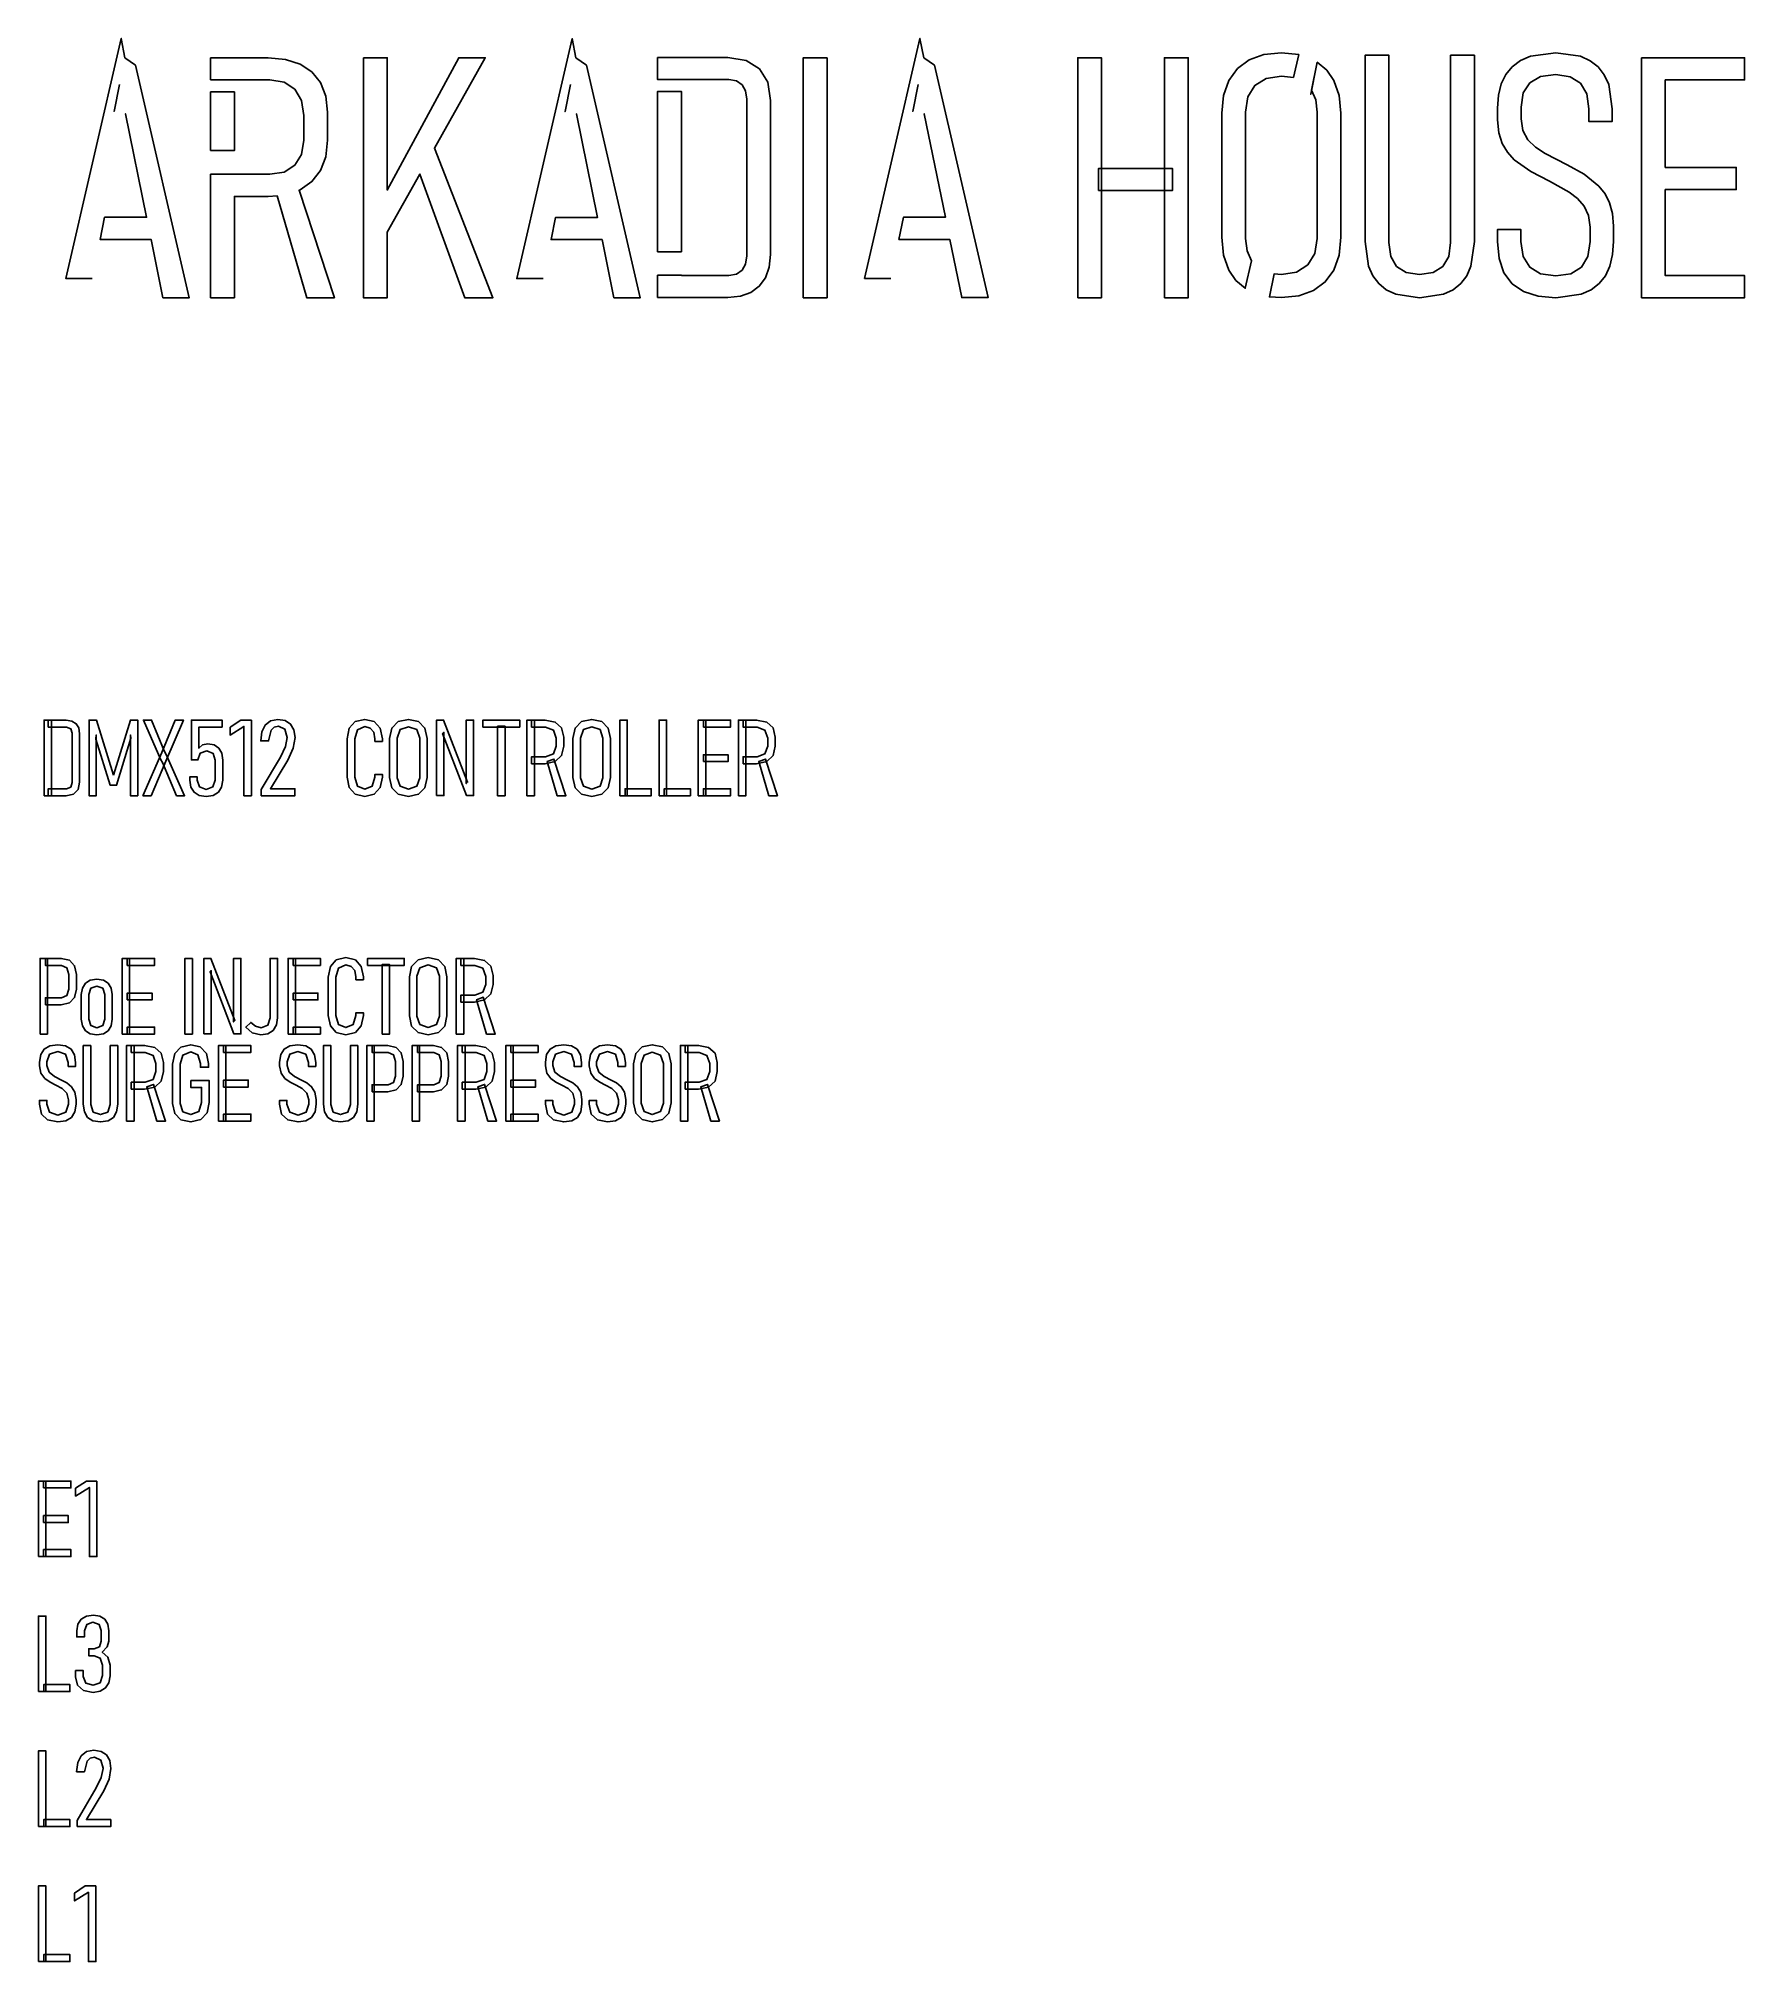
# Model space of a CAD drawing. Extents: x 6 to 134, y 117 to 262.
import ezdxf

# ---------------------------------------------------------------- set-up
doc = ezdxf.new("R2010")
doc.units = 0

msp = doc.modelspace()

# ---------------------------------------------------------------- linework, layer by layer
at = {"layer": 'Layer 1', "color": 7}
for points in [[(12.41455, 260.2013), (12.13343, 261.65134), (7.96624, 243.61834), (9.95062, 243.61834)], [(46.310333, 260.19138), (46.029213, 261.64142), (41.862023, 243.60842), (43.846403, 243.60842)], [(72.44677, 260.20239), (72.16565, 261.65243), (67.99846, 243.61943), (69.98284, 243.61943)], [(13.21347, 259.64888), (12.41455, 260.2013)], [(18.85414, 260.202835), (18.85414, 258.543505), (21.48602, 258.543505), (21.48602, 258.540905), (23.294179, 258.540905), (24.373182, 258.364172), (25.179335, 257.833972), (25.690932, 256.993713), (25.861464, 255.861999), (25.861464, 254.001648), (25.690932, 252.922643), (25.179335, 252.116491), (24.373182, 251.614196), (23.294179, 251.446765), (20.640077, 251.446765), (20.640077, 251.448865), (18.85414, 251.448865), (18.85414, 242.157442), (20.640077, 242.157442), (20.640077, 249.784884), (23.170155, 249.784884), (23.845566, 249.815374), (26.084706, 242.157443), (28.155897, 242.157443), (25.499729, 250.240671), (25.588609, 250.280981), (26.472276, 250.888696), (27.114098, 251.719653), (27.514073, 252.76145), (27.647398, 254.001685), (27.647398, 256.110083), (27.514073, 257.316211), (27.114098, 258.330103), (26.472276, 259.136255), (25.588609, 259.719165), (24.487901, 260.081933), (23.170152, 260.202856), (20.640074, 260.202856), (19.957945, 260.202856), (18.85414, 260.202835)], [(30.34257, 260.20133), (30.34257, 242.16832), (32.1285, 242.16832), (32.1285, 247.09102), (34.5821, 251.45716), (37.95761, 242.16832), (40.066, 242.16832), (35.67919, 253.4095), (39.49549, 260.20133), (37.49872, 260.20133), (32.1285, 250.25982), (32.1285, 260.20133), (30.34257, 260.20133)], [(47.109253, 259.63896), (46.310333, 260.19138)], [(52.4496, 260.21912), (52.4496, 258.55824), (55.63183, 258.55824), (55.63183, 258.55724), (57.80741, 258.55724), (58.377913, 258.461122), (58.7996, 258.172767), (59.060042, 257.707679), (59.14686, 257.081361), (59.14686, 245.323939), (59.060042, 244.697621), (58.7996, 244.232533), (58.377912, 243.944178), (57.80741, 243.84806), (54.23553, 243.84806), (54.23553, 243.85016), (52.4496, 243.85016), (52.4496, 242.186179), (53.41698, 242.186179), (54.23553, 242.186179), (57.72059, 242.186179), (58.669373, 242.279197), (59.45692, 242.55825), (60.089441, 243.026438), (60.54833, 243.662058), (60.836681, 244.468211), (60.9328, 245.423191), (60.9328, 256.982175), (60.725059, 258.355735), (60.10184, 259.375828), (59.094152, 260.008347), (57.73299, 260.219187), (54.23553, 260.219187), (53.41698, 260.219187), (52.4496, 260.21912)], [(65.180628, 260.20133), (65.180628, 242.16832), (63.394688, 242.16832), (63.394688, 260.20133), (65.180628, 260.20133)], [(73.24569, 259.64997), (72.44677, 260.20239)], [(84.01984, 242.16812), (84.01984, 260.201131), (85.80577, 260.201131), (85.80577, 242.16812), (84.01984, 242.16812)], [(90.54347, 242.16812), (90.54347, 260.201131), (92.32941, 260.201131), (92.32941, 242.16812), (90.54347, 242.16812)], [(99.32629, 260.57492), (98.014745, 260.441594), (96.90783, 260.04162), (96.021064, 259.387392), (95.36994, 258.49132), (94.979267, 257.375113), (94.84904, 256.03566), (94.84904, 247.6186), (94.84904, 246.7091), (94.979267, 245.36654), (95.36994, 244.24103), (95.909134, 243.471515), (96.61896, 242.87264), (97.08921, 244.93349), (96.748515, 245.688475), (96.63498, 246.6228), (96.63498, 247.62377), (96.63498, 256.12299), (96.811711, 257.267105), (97.34191, 258.11977), (98.191472, 258.649969), (99.32629, 258.8267), (100.23683, 258.72025), (100.6306, 260.44469), (99.32629, 260.57492), (99.32629, 260.57492)], [(109.71745, 242.16832), (107.919107, 242.43187), (107.215276, 242.761307), (106.64167, 243.22252), (106.196738, 243.816282), (105.878929, 244.543369), (105.62468, 246.39752), (105.62468, 260.38736), (107.41061, 260.38736), (107.41061, 246.3107), (107.553237, 245.259599), (107.98112, 244.51236), (108.706657, 244.065879), (109.71745, 243.91705), (110.743742, 244.065879), (111.46618, 244.51236), (111.903364, 245.259599), (112.04909, 246.3107), (112.04909, 260.38736), (113.83503, 260.38736), (113.83503, 246.39752), (113.577681, 244.543369), (113.255994, 243.816282), (112.80563, 243.22252), (112.231248, 242.761307), (111.52509, 242.43187), (109.71745, 242.16832), (109.71745, 242.16832)], [(119.96178, 242.16832), (118.619227, 242.283041), (117.51852, 242.62721), (116.662761, 243.216315), (116.05505, 244.04107), (115.692274, 245.101474), (115.57135, 246.39752), (115.57135, 247.29049), (117.33249, 247.29049), (117.33249, 246.39752), (117.496821, 245.259602), (117.98981, 244.45035), (118.811466, 243.966659), (119.96178, 243.80543), (121.087297, 243.966659), (121.88415, 244.45035), (122.367841, 245.259602), (122.52907, 246.39752), (122.52907, 247.46412), (122.420551, 248.335385), (122.09499, 249.03922), (121.595791, 249.612827), (120.96637, 250.09342), (119.49049, 250.92437), (118.08903, 251.64371), (116.83639, 252.53668), (116.321697, 253.097885), (115.91862, 253.76451), (115.667475, 254.570664), (115.58376, 255.52564), (115.58376, 256.40621), (115.651972, 257.387545), (115.85661, 258.235556), (116.197672, 258.950241), (116.67516, 259.5316), (117.289078, 259.987386), (118.03942, 260.312949), (119.94938, 260.5734), (121.812829, 260.30985), (122.542242, 259.980412), (123.13678, 259.5192), (123.597992, 258.926212), (123.92743, 258.20145), (124.19098, 256.3566), (124.19098, 255.41402), (122.42985, 255.41402), (122.42985, 256.3566), (122.274819, 257.485216), (121.80973, 258.29137), (121.040786, 258.775058), (119.94938, 258.93629), (118.808367, 258.781259), (117.98981, 258.31617), (117.506119, 257.553427), (117.34489, 256.48062), (117.34489, 255.60006), (117.472015, 254.731894), (117.85339, 254.03736), (118.433192, 253.473055), (119.15563, 252.99557), (120.80514, 252.15221), (122.08258, 251.44527), (123.1988, 250.5399), (123.651482, 249.96629), (123.99255, 249.28726), (124.215786, 248.484212), (124.2902, 247.53853), (124.2902, 246.39752), (124.222762, 245.403781), (124.020449, 244.543369), (123.683261, 243.816282), (123.2112, 243.22252), (122.603482, 242.761307), (121.85934, 242.43187), (119.96178, 242.16832), (119.96178, 242.16832)], [(126.39872, 260.20133), (126.39872, 242.16832), (127.62655, 242.16832), (128.18466, 242.16832), (134.13778, 242.16832), (134.13778, 243.83024), (128.18466, 243.83024), (128.18466, 250.29186), (133.51766, 250.29186), (133.51766, 251.95377), (128.18466, 251.95377), (128.18466, 258.53941), (134.13778, 258.53941), (134.13778, 260.20133), (128.18466, 260.20133), (127.62655, 260.20133), (126.39872, 260.20133)], [(12.46985, 255.98554), (12.45795, 255.98854), (14.04028, 248.20865), (10.88905, 248.21265), (10.55161, 246.55074), (14.37825, 246.54674), (15.26863, 242.16872), (17.25301, 242.16872), (13.21347, 259.64888)], [(46.365633, 255.97562), (46.353733, 255.97862), (47.936063, 248.19873), (44.784833, 248.20273), (44.447393, 246.54082), (48.274033, 246.53682), (49.164413, 242.1588), (51.148793, 242.1588), (47.109253, 259.63896)], [(72.50207, 255.98663), (72.49017, 255.98963), (74.0725, 248.20974), (70.92127, 248.21374), (70.58383, 246.55183), (74.41047, 246.54783), (75.30085, 242.16981), (77.28523, 242.16981), (73.24569, 259.64997)], [(102.0269, 259.87625), (101.59643, 257.76682), (101.59943, 257.76282), (101.91333, 257.029224), (102.01801, 256.12312), (102.01801, 255.86836), (102.01801, 255.11802), (102.01801, 246.62293), (101.841279, 245.485014), (101.31108, 244.62615), (100.46772, 244.095951), (99.3267, 243.91922), (98.77945, 243.95542), (98.42753, 242.22943), (99.3267, 242.17003), (100.644451, 242.303356), (101.74516, 242.70333), (102.628827, 243.35445), (103.27065, 244.24122), (103.67062, 245.36673), (103.80395, 246.70929), (103.80395, 255.11808), (103.80395, 255.86842), (103.80395, 256.03585), (103.67062, 257.375302), (103.27065, 258.49151), (102.73727, 259.272272), (102.02731, 259.87644), (102.0269, 259.87625)], [(101.95041, 259.49281), (101.537, 257.45676), (101.95041, 259.49281)], [(12.00786, 258.19884), (11.59445, 256.16279), (12.00786, 258.19884)], [(18.857063, 253.224764), (20.643, 253.224764), (20.6415, 257.633402), (18.85554, 257.633402), (18.857063, 253.224764)], [(45.903643, 258.18892), (45.490233, 256.15287), (45.903643, 258.18892)], [(52.4496, 245.619092), (54.23553, 245.619092), (54.23353, 257.669343), (52.4476, 257.669343), (52.4496, 245.619092)], [(72.04008, 258.19993), (71.62667, 256.16388), (72.04008, 258.19993)], [(85.59493, 250.217244), (85.59493, 251.879158), (91.13878, 251.879158), (91.13878, 250.217244), (85.59493, 250.217244)], [(6.339735, 204.735779), (6.339735, 210.415459), (6.902234, 210.415459), (6.902234, 204.735779), (6.339735, 204.735779)], [(6.644422, 204.735779), (6.644422, 205.259216), (8.027233, 205.259216), (8.339733, 205.380309), (8.449107, 205.724059), (8.449107, 209.427179), (8.339733, 209.770929), (8.027233, 209.892022), (6.644422, 209.892022), (6.644422, 210.415459), (8.003795, 210.415459), (8.432506, 210.349053), (8.749888, 210.149835), (8.946177, 209.828546), (9.011607, 209.395929), (9.011607, 205.755309), (8.890513, 205.200622), (8.546763, 204.852966), (7.999889, 204.735779), (6.644422, 204.735779)], [(11.542853, 206.274839), (12.820196, 210.415459), (13.370976, 210.415459), (13.370976, 204.735779), (12.828008, 204.735779), (12.828008, 209.302179), (12.867068, 209.05218), (11.781131, 205.52484), (11.304569, 205.52484), (10.218633, 208.974055), (10.257693, 209.302179), (10.257693, 204.735779), (9.714731, 204.735779), (9.714731, 210.415459), (10.265511, 210.415459), (11.542853, 206.274839)], [(13.7616, 204.735779), (15.191286, 207.981868), (16.195191, 210.415459), (16.808472, 210.415459), (15.476442, 207.341244), (14.374881, 204.735779), (13.7616, 204.735779)], [(16.281129, 204.735779), (15.226442, 207.231869), (15.105349, 207.427182), (13.808475, 210.415459), (14.421756, 210.415459), (15.370973, 208.102962), (15.49988, 207.892025), (16.894409, 204.735779), (16.281129, 204.735779)], [(18.519408, 204.677189), (17.995971, 204.757267), (17.605346, 204.997501), (17.365112, 205.387149), (17.285034, 205.907656), (17.285034, 206.145937), (17.847533, 206.145937), (17.847533, 205.907656), (18.023314, 205.392032), (18.519408, 205.208438), (19.023313, 205.392032), (19.203001, 205.911563), (19.203001, 207.403748), (19.035032, 207.919373), (18.55847, 208.102966), (18.074096, 207.923279), (17.902221, 207.423279), (17.410034, 207.423279), (17.410034, 210.415463), (19.718625, 210.415463), (19.718625, 209.892026), (17.972533, 209.892026), (17.972533, 208.302185), (18.253783, 208.548278), (18.640501, 208.634218), (19.11511, 208.553163), (19.468625, 208.31), (19.691281, 207.923282), (19.7655, 207.403751), (19.7655, 205.911566), (19.683469, 205.388129), (19.437375, 204.997504), (19.045774, 204.75727), (18.519408, 204.677192), (18.519408, 204.677189)], [(21.91784, 210.415463), (21.91784, 204.735783), (21.355341, 204.735783), (21.355341, 209.938901), (20.312373, 209.286558), (20.312373, 209.876401), (21.120966, 210.415463), (21.91784, 210.415463)], [(22.652214, 204.735783), (22.652214, 205.192813), (24.097525, 207.634217), (24.472524, 208.431091), (24.605337, 209.110777), (24.605337, 209.118577), (24.437368, 209.731857), (23.9569, 209.950607), (23.641471, 209.878341), (23.406119, 209.661545), (23.210807, 208.852952), (23.210807, 208.849052), (22.620964, 208.849052), (22.620964, 208.852952), (22.704948, 209.538498), (22.956901, 210.048263), (23.365104, 210.367599), (23.910025, 210.474044), (24.456899, 210.385177), (24.863149, 210.118576), (25.115102, 209.688888), (25.199086, 209.110764), (25.199086, 209.106864), (25.062367, 208.302178), (24.660024, 207.411554), (23.351432, 205.259213), (25.191273, 205.259213), (25.191273, 204.735776), (22.652214, 204.735783)], [(30.441267, 204.677193), (29.726424, 204.849068), (29.277206, 205.345161), (29.120956, 206.130316), (29.120956, 209.017031), (29.277206, 209.806093), (29.726424, 210.302186), (30.441267, 210.474061), (31.15611, 210.302186), (31.605328, 209.806093), (31.761578, 209.020938), (31.761578, 208.813907), (31.199079, 208.813907), (31.199079, 209.02093), (31.109239, 209.513117), (30.851427, 209.82171), (30.441271, 209.931085), (29.882678, 209.692804), (29.68346, 209.017023), (29.68346, 206.130308), (29.882678, 205.458434), (30.441271, 205.220153), (30.999864, 205.458434), (31.199083, 206.130308), (31.199083, 206.337339), (31.761582, 206.337339), (31.761582, 206.130308), (31.605332, 205.345153), (31.156114, 204.84906), (30.441271, 204.677185), (30.441267, 204.677193)], [(33.718607, 204.677193), (32.956889, 204.845162), (32.472515, 205.329536), (32.308453, 206.106879), (32.308453, 209.044375), (32.472515, 209.817812), (32.956889, 210.306092), (33.718607, 210.474061), (34.480325, 210.306092), (34.960793, 209.817812), (35.128762, 209.044375), (35.128762, 206.106879), (34.960793, 205.329536), (34.480325, 204.845162), (33.718607, 204.677193), (33.718607, 204.677193)], [(33.718607, 205.227974), (34.343606, 205.45063), (34.566262, 206.079535), (34.566262, 209.071719), (34.343606, 209.700624), (33.718607, 209.92328), (33.093608, 209.700624), (32.870952, 209.071719), (32.870952, 206.079535), (33.093608, 205.45063), (33.718607, 205.227974), (33.718607, 205.227974)], [(35.831886, 204.739693), (35.831886, 210.415467), (36.359229, 210.415467), (38.160008, 205.751411), (38.066258, 205.649848), (38.066258, 210.415467), (38.620945, 210.415467), (38.620945, 204.739693), (38.08579, 204.739693), (36.292823, 209.40375), (36.386573, 209.505312), (36.386573, 204.739693), (35.831886, 204.739693)], [(39.324069, 209.892036), (39.324069, 210.415473), (42.081878, 210.415473), (42.081878, 209.892036), (39.324069, 209.892036)], [(40.421723, 204.735793), (40.421723, 209.95063), (40.984223, 209.95063), (40.984223, 204.735793), (40.421723, 204.735793)], [(42.628752, 204.735793), (42.628752, 210.419379), (43.191251, 210.419379), (43.191251, 204.735793), (42.628752, 204.735793)], [(42.976408, 207.138134), (42.976408, 207.66157), (44.027187, 207.66157), (44.620937, 207.872508), (44.83578, 208.466257), (44.83578, 209.05218), (44.620937, 209.673273), (44.027187, 209.895929), (42.976408, 209.895929), (42.976408, 210.419365), (43.988125, 210.419365), (44.749843, 210.267022), (45.230311, 209.829522), (45.39828, 209.130305), (45.39828, 208.466243), (45.230311, 207.747494), (44.749843, 207.294369), (43.988125, 207.13812), (42.976408, 207.138134)], [(47.495934, 204.677203), (46.734216, 204.845172), (46.249841, 205.329546), (46.085779, 206.106889), (46.085779, 209.044385), (46.249841, 209.817822), (46.734216, 210.306102), (47.495934, 210.474071), (48.257651, 210.306102), (48.73812, 209.817822), (48.906088, 209.044385), (48.906088, 206.106889), (48.73812, 205.329546), (48.257651, 204.845172), (47.495934, 204.677203), (47.495934, 204.677203)], [(47.495934, 205.227984), (48.120933, 205.45064), (48.343589, 206.079545), (48.343589, 209.071729), (48.120933, 209.700634), (47.495934, 209.92329), (46.870934, 209.700634), (46.648278, 209.071729), (46.648278, 206.079545), (46.870934, 205.45064), (47.495934, 205.227984), (47.495934, 205.227984)], [(49.609213, 204.735797), (49.609213, 210.415477), (50.171712, 210.415477), (50.171712, 204.735797), (49.609213, 204.735797)], [(52.554522, 204.735797), (52.554522, 210.415477), (53.117021, 210.415477), (53.117021, 204.735797), (52.554522, 204.735797)], [(55.49983, 204.735797), (55.49983, 210.415477), (56.06233, 210.415477), (56.06233, 204.735797), (55.49983, 204.735797)], [(55.886548, 209.89204), (55.886548, 210.415477), (57.937327, 210.415477), (57.937327, 209.89204), (55.886548, 209.89204)], [(58.523264, 204.735797), (58.523264, 210.419383), (59.085763, 210.419383), (59.085763, 204.735797), (58.523264, 204.735797)], [(58.87092, 207.138138), (58.87092, 207.661574), (59.9217, 207.661574), (60.515449, 207.872512), (60.730292, 208.466261), (60.730292, 209.05218), (60.515449, 209.673273), (59.9217, 209.895929), (58.87092, 209.895929), (58.87092, 210.419365), (59.882637, 210.419365), (60.644355, 210.267022), (61.124823, 209.829522), (61.292792, 209.130305), (61.292792, 208.466243), (61.124823, 207.747494), (60.644355, 207.294369), (59.882637, 207.13812), (58.87092, 207.138138)], [(44.906093, 204.735793), (44.152187, 207.313915), (44.652187, 207.493602), (45.558436, 204.735793), (44.906093, 204.735793)], [(55.886548, 207.294387), (55.886548, 207.817824), (57.742015, 207.817824), (57.742015, 207.294387), (55.886548, 207.294387)], [(60.800605, 204.735797), (60.0467, 207.313919), (60.546699, 207.493606), (61.452948, 204.735797), (60.800605, 204.735797)], [(50.00765, 204.735797), (50.00765, 205.259234), (51.968585, 205.259234), (51.968585, 204.735797), (50.00765, 204.735797)], [(52.952959, 204.735797), (52.952959, 205.259234), (54.913894, 205.259234), (54.913894, 204.735797), (52.952959, 204.735797)], [(55.886548, 204.735797), (55.886548, 205.259234), (57.937327, 205.259234), (57.937327, 204.735797), (55.886548, 204.735797)], [(6.030894, 186.82401), (6.030894, 192.50369), (6.593394, 192.50369), (6.593394, 186.82401), (6.030894, 186.82401)], [(6.44105, 189.02713), (6.44105, 189.55057), (7.651986, 189.55057), (8.058236, 189.72245), (8.202767, 190.20291), (8.202767, 191.30838), (8.058236, 191.80448), (7.651986, 191.98026), (6.44105, 191.98026), (6.44105, 192.50369), (7.624642, 192.50369), (8.241829, 192.36307), (8.628547, 191.95682), (8.765266, 191.30838), (8.765266, 190.1951), (8.628547, 189.56229), (8.237923, 189.16385), (7.624642, 189.02713), (6.44105, 189.02713)], [(12.206674, 186.824), (12.206674, 192.50368), (12.769173, 192.50368), (12.769173, 186.824), (12.206674, 186.824)], [(12.593392, 191.98025), (12.593392, 192.50368), (14.644171, 192.50368), (14.644171, 191.98025), (12.593392, 191.98025)], [(17.484011, 192.50368), (17.484011, 186.824), (16.921512, 186.824), (16.921512, 192.50368), (17.484011, 192.50368)], [(18.347291, 186.82791), (18.347291, 192.50368), (18.874634, 192.50368), (20.675413, 187.83963), (20.581663, 187.73806), (20.581663, 192.50368), (21.13635, 192.50368), (21.13635, 186.82791), (20.601195, 186.82791), (18.808228, 191.49197), (18.901978, 191.59353), (18.901978, 186.82791), (18.347291, 186.82791)], [(22.624629, 186.76541), (21.972286, 186.91775), (21.487912, 187.34744), (21.866818, 187.699), (22.226192, 187.40213), (22.663692, 187.29666), (23.155879, 187.49197), (23.327753, 188.04666), (23.327753, 192.50368), (23.890253, 192.50368), (23.890253, 188.04275), (23.807245, 187.501737), (23.558222, 187.09744), (23.160761, 186.848417), (22.624629, 186.76541), (22.624629, 186.76541)], [(24.671502, 186.82401), (24.671502, 192.50369), (25.234002, 192.50369), (25.234002, 186.82401), (24.671502, 186.82401)], [(25.058221, 191.98026), (25.058221, 192.50369), (27.108999, 192.50369), (27.108999, 191.98026), (25.058221, 191.98026)], [(29.015247, 186.76542), (28.300404, 186.93729), (27.851186, 187.43339), (27.694936, 188.21854), (27.694936, 191.10526), (27.851186, 191.89432), (28.300404, 192.39041), (29.015247, 192.56229), (29.73009, 192.39041), (30.179308, 191.89432), (30.335558, 191.10916), (30.335558, 190.90213), (29.773058, 190.90213), (29.773058, 191.10916), (29.683218, 191.60135), (29.425406, 191.90994), (29.01525, 192.01932), (28.456657, 191.78104), (28.257438, 191.10526), (28.257438, 188.21854), (28.456657, 187.54667), (29.01525, 187.30839), (29.573843, 187.54667), (29.773061, 188.21854), (29.773061, 188.42557), (30.335561, 188.42557), (30.335561, 188.21854), (30.179311, 187.43339), (29.730093, 186.93729), (29.01525, 186.76542), (29.015247, 186.76542)], [(30.648056, 191.98027), (30.648056, 192.5037), (33.405865, 192.5037), (33.405865, 191.98027), (30.648056, 191.98027)], [(35.206645, 186.76543), (34.444928, 186.9334), (33.960553, 187.41777), (33.796491, 188.19511), (33.796491, 191.13261), (33.960553, 191.90605), (34.444928, 192.39433), (35.206645, 192.5623), (35.968363, 192.39433), (36.448831, 191.90605), (36.6168, 191.13261), (36.6168, 188.19511), (36.448831, 187.41777), (35.968363, 186.9334), (35.206645, 186.76543), (35.206645, 186.76543)], [(37.319923, 186.82402), (37.319923, 192.50761), (37.882422, 192.50761), (37.882422, 186.82402), (37.319923, 186.82402)], [(37.667579, 189.22636), (37.667579, 189.7498), (38.718358, 189.7498), (39.312108, 189.96074), (39.526951, 190.55449), (39.526951, 191.14042), (39.312108, 191.76152), (38.718358, 191.98417), (37.667579, 191.98417), (37.667579, 192.50761), (38.679296, 192.50761), (39.441014, 192.35527), (39.921482, 191.91777), (40.08945, 191.21855), (40.08945, 190.55449), (39.921482, 189.83574), (39.441014, 189.38261), (38.679296, 189.22636), (37.667579, 189.22636)], [(10.30042, 186.76541), (9.808233, 186.842557), (9.441046, 187.074), (9.212531, 187.446075), (9.136359, 187.9451), (9.136359, 189.78884), (9.212531, 190.280052), (9.441046, 190.64431), (9.808233, 190.872827), (10.30042, 190.949), (10.792607, 190.872827), (11.159794, 190.64431), (11.388309, 190.280052), (11.464481, 189.78884), (11.464481, 187.93338), (11.388309, 187.440215), (11.159794, 187.0701), (10.792607, 186.841582), (10.30042, 186.76541), (10.30042, 186.76541)], [(31.745711, 186.82402), (31.745711, 192.03886), (32.30821, 192.03886), (32.30821, 186.82402), (31.745711, 186.82402)], [(35.206645, 187.31621), (35.831645, 187.53887), (36.054301, 188.16777), (36.054301, 191.15995), (35.831645, 191.78886), (35.206645, 192.01152), (34.581646, 191.78886), (34.35899, 191.15995), (34.35899, 188.16777), (34.581646, 187.53887), (35.206645, 187.31621), (35.206645, 187.31621)], [(10.29652, 187.28885), (10.741832, 187.45681), (10.901988, 187.93338), (10.901988, 189.78884), (10.741832, 190.25759), (10.29652, 190.42556), (9.855114, 190.25759), (9.698864, 189.78884), (9.698864, 187.93338), (9.855114, 187.45681), (10.29652, 187.28885), (10.29652, 187.28885)], [(12.593392, 189.38259), (12.593392, 189.90603), (14.448859, 189.90603), (14.448859, 189.38259), (12.593392, 189.38259)], [(25.058221, 189.3826), (25.058221, 189.90604), (26.913687, 189.90604), (26.913687, 189.3826), (25.058221, 189.3826)], [(39.597264, 186.82402), (38.843358, 189.40214), (39.343358, 189.58183), (40.249607, 186.82402), (39.597264, 186.82402)], [(12.593392, 186.824), (12.593392, 187.34744), (14.644171, 187.34744), (14.644171, 186.824), (12.593392, 186.824)], [(25.058221, 186.82401), (25.058221, 187.34745), (27.108999, 187.34745), (27.108999, 186.82401), (25.058221, 186.82401)], [(7.374643, 180.2199), (6.605112, 180.36443), (6.144175, 180.80974), (5.991832, 181.55193), (5.991832, 181.83318), (6.546519, 181.83318), (6.546519, 181.55193), (6.75355, 180.93865), (7.374643, 180.73552), (7.980111, 180.93865), (8.183235, 181.55193), (8.183235, 181.88787), (8.046517, 182.38396), (7.691048, 182.71599), (7.226205, 182.97771), (6.7848, 183.20427), (6.390269, 183.48552), (6.101207, 183.87224), (5.995738, 184.42693), (5.995738, 184.70427), (6.081675, 185.280437), (6.339488, 185.68864), (6.769175, 185.934737), (7.370736, 186.01677), (7.95765, 185.933763), (8.374641, 185.68474), (8.623664, 185.2697), (8.706672, 184.68864), (8.706672, 184.39177), (8.151985, 184.39177), (8.151985, 184.68864), (7.956673, 185.29802), (7.370736, 185.50114), (6.75355, 185.30583), (6.550425, 184.72771), (6.550425, 184.45036), (6.710581, 183.95818), (7.120737, 183.63005), (7.640267, 183.36443), (8.042611, 183.14177), (8.394173, 182.85662), (8.644172, 182.46208), (8.737922, 181.9113), (8.737922, 181.55193), (8.652961, 180.967945), (8.398079, 180.55193), (7.972298, 180.302907), (7.374643, 180.2199), (7.374643, 180.2199)], [(10.573857, 180.2199), (10.007452, 180.302908), (9.605109, 180.55193), (9.364875, 180.967945), (9.284797, 181.55193), (9.284797, 185.95817), (9.847296, 185.95817), (9.847296, 181.52459), (10.026983, 180.95818), (10.573857, 180.77068), (11.124638, 180.95818), (11.308231, 181.52459), (11.308231, 185.95817), (11.870731, 185.95817), (11.870731, 181.55193), (11.789676, 180.967945), (11.546512, 180.55193), (11.143192, 180.302908), (10.573857, 180.2199), (10.573857, 180.2199)], [(12.534792, 180.27849), (12.534792, 185.96208), (13.097292, 185.96208), (13.097292, 180.27849), (12.534792, 180.27849)], [(12.882448, 182.68083), (12.882448, 183.20427), (13.933228, 183.20427), (14.526977, 183.41521), (14.741821, 184.00896), (14.741821, 184.59489), (14.526977, 185.21599), (13.933228, 185.43864), (12.882448, 185.43864), (12.882448, 185.96208), (13.894166, 185.96208), (14.655884, 185.80974), (15.136352, 185.37224), (15.30432, 184.67302), (15.30432, 184.00896), (15.136352, 183.29021), (14.655884, 182.83708), (13.894166, 182.68083), (12.882448, 182.68083)], [(17.359005, 183.33708), (18.741816, 183.33708), (18.741816, 181.68084), (18.58166, 180.88787), (18.116817, 180.39177), (17.378536, 180.2199), (16.624631, 180.38006), (16.151975, 180.84881), (15.991819, 181.5949), (15.991819, 184.55974), (16.151975, 185.3488), (16.616819, 185.84489), (17.355099, 186.01677), (18.077754, 185.8488), (18.534785, 185.36833), (18.694941, 184.60271), (18.694941, 184.32927), (18.085567, 184.32927), (18.085567, 184.60271), (17.894161, 185.24724), (17.355099, 185.4738), (16.765256, 185.23552), (16.554319, 184.55974), (16.554319, 181.5949), (16.769162, 180.98162), (17.378536, 180.76287), (17.968379, 180.99724), (18.179317, 181.66521), (18.179317, 182.81365), (17.359005, 182.81365), (17.359005, 183.33708)], [(19.44494, 180.27849), (19.44494, 185.95817), (20.007439, 185.95817), (20.007439, 180.27849), (19.44494, 180.27849)], [(19.831658, 185.43474), (19.831658, 185.95817), (21.882437, 185.95817), (21.882437, 185.43474), (19.831658, 185.43474)], [(25.421495, 180.2199), (24.651964, 180.36443), (24.191027, 180.80974), (24.038684, 181.55193), (24.038684, 181.83318), (24.593371, 181.83318), (24.593371, 181.55193), (24.800402, 180.93865), (25.421495, 180.73552), (26.026963, 180.93865), (26.230087, 181.55193), (26.230087, 181.88787), (26.093369, 182.38396), (25.737901, 182.71599), (25.273057, 182.97771), (24.831652, 183.20427), (24.437121, 183.48552), (24.148059, 183.87224), (24.04259, 184.42693), (24.04259, 184.70427), (24.128527, 185.280438), (24.38634, 185.68864), (24.816026, 185.934737), (25.417588, 186.01677), (26.004502, 185.933763), (26.421493, 185.68474), (26.670516, 185.2697), (26.753524, 184.68864), (26.753524, 184.39177), (26.198837, 184.39177), (26.198837, 184.68864), (26.003525, 185.29802), (25.417588, 185.50114), (24.800402, 185.30583), (24.597277, 184.72771), (24.597277, 184.45036), (24.757433, 183.95818), (25.167589, 183.63005), (25.687119, 183.36443), (26.089463, 183.14177), (26.441025, 182.85662), (26.691024, 182.46208), (26.784774, 181.9113), (26.784774, 181.55193), (26.699813, 180.967945), (26.444931, 180.55193), (26.01915, 180.302907), (25.421495, 180.2199), (25.421495, 180.2199)], [(28.62071, 180.2199), (28.054304, 180.302908), (27.651961, 180.55193), (27.411727, 180.967945), (27.331649, 181.55193), (27.331649, 185.95817), (27.894148, 185.95817), (27.894148, 181.52459), (28.073835, 180.95818), (28.62071, 180.77068), (29.17149, 180.95818), (29.355084, 181.52459), (29.355084, 185.95817), (29.917583, 185.95817), (29.917583, 181.55193), (29.836528, 180.967945), (29.593365, 180.55193), (29.190045, 180.302908), (28.62071, 180.2199), (28.62071, 180.2199)], [(30.581645, 180.27849), (30.581645, 185.95817), (31.144144, 185.95817), (31.144144, 180.27849), (30.581645, 180.27849)], [(30.991801, 182.48162), (30.991801, 183.00505), (32.202737, 183.00505), (32.608986, 183.17693), (32.753517, 183.6574), (32.753517, 184.76286), (32.608986, 185.25896), (32.202737, 185.43474), (30.991801, 185.43474), (30.991801, 185.95817), (32.175393, 185.95817), (32.79258, 185.81755), (33.179298, 185.4113), (33.316017, 184.76286), (33.316017, 183.64958), (33.179298, 183.01677), (32.788673, 182.61833), (32.175393, 182.48162), (30.991801, 182.48162)], [(33.99961, 180.27849), (33.99961, 185.95817), (34.562109, 185.95817), (34.562109, 180.27849), (33.99961, 180.27849)], [(34.409766, 182.48162), (34.409766, 183.00505), (35.620702, 183.00505), (36.026951, 183.17693), (36.171482, 183.6574), (36.171482, 184.76286), (36.026951, 185.25896), (35.620702, 185.43474), (34.409766, 185.43474), (34.409766, 185.95817), (35.593358, 185.95817), (36.210545, 185.81755), (36.597263, 185.4113), (36.733982, 184.76286), (36.733982, 183.64958), (36.597263, 183.01677), (36.206638, 182.61833), (35.593358, 182.48162), (34.409766, 182.48162)], [(37.417573, 180.27849), (37.417573, 185.96208), (37.980072, 185.96208), (37.980072, 180.27849), (37.417573, 180.27849)], [(37.765229, 182.68083), (37.765229, 183.20427), (38.816009, 183.20427), (39.409758, 183.41521), (39.624601, 184.00896), (39.624601, 184.59489), (39.409758, 185.21599), (38.816009, 185.43864), (37.765229, 185.43864), (37.765229, 185.96208), (38.776946, 185.96208), (39.538664, 185.80974), (40.019132, 185.37224), (40.187101, 184.67302), (40.187101, 184.00896), (40.019132, 183.29021), (39.538664, 182.83708), (38.776946, 182.68083), (37.765229, 182.68083)], [(41.030852, 180.27849), (41.030852, 185.95817), (41.593352, 185.95817), (41.593352, 180.27849), (41.030852, 180.27849)], [(41.417571, 185.43474), (41.417571, 185.95817), (43.468349, 185.95817), (43.468349, 185.43474), (41.417571, 185.43474)], [(45.398034, 180.2199), (44.628504, 180.36443), (44.167567, 180.80974), (44.015224, 181.55193), (44.015224, 181.83318), (44.56991, 181.83318), (44.56991, 181.55193), (44.776941, 180.93865), (45.398034, 180.73552), (46.003502, 180.93865), (46.206627, 181.55193), (46.206627, 181.88787), (46.069908, 182.38396), (45.71444, 182.71599), (45.249597, 182.97771), (44.808191, 183.20427), (44.413661, 183.48552), (44.124598, 183.87224), (44.01913, 184.42693), (44.01913, 184.70427), (44.105067, 185.280438), (44.362879, 185.68864), (44.792566, 185.934737), (45.394128, 186.01677), (45.981041, 185.933763), (46.398033, 185.68474), (46.647056, 185.2697), (46.730064, 184.68864), (46.730064, 184.39177), (46.175377, 184.39177), (46.175377, 184.68864), (45.980065, 185.29802), (45.394128, 185.50114), (44.776941, 185.30583), (44.573817, 184.72771), (44.573817, 184.45036), (44.733973, 183.95818), (45.144128, 183.63005), (45.663659, 183.36443), (46.066002, 183.14177), (46.417564, 182.85662), (46.667564, 182.46208), (46.761314, 181.9113), (46.761314, 181.55193), (46.676353, 180.967945), (46.421471, 180.55193), (45.99569, 180.302907), (45.398034, 180.2199), (45.398034, 180.2199)], [(48.690995, 180.2199), (47.921465, 180.36443), (47.460528, 180.80974), (47.308185, 181.55193), (47.308185, 181.83318), (47.862871, 181.83318), (47.862871, 181.55193), (48.069902, 180.93865), (48.690995, 180.73552), (49.296463, 180.93865), (49.499588, 181.55193), (49.499588, 181.88787), (49.36287, 182.38396), (49.007401, 182.71599), (48.542558, 182.97771), (48.101152, 183.20427), (47.706622, 183.48552), (47.41756, 183.87224), (47.312091, 184.42693), (47.312091, 184.70427), (47.398028, 185.280438), (47.65584, 185.68864), (48.085527, 185.934737), (48.687089, 186.01677), (49.274002, 185.933763), (49.690994, 185.68474), (49.940017, 185.2697), (50.023025, 184.68864), (50.023025, 184.39177), (49.468338, 184.39177), (49.468338, 184.68864), (49.273026, 185.29802), (48.687089, 185.50114), (48.069902, 185.30583), (47.866778, 184.72771), (47.866778, 184.45036), (48.026934, 183.95818), (48.437089, 183.63005), (48.95662, 183.36443), (49.358963, 183.14177), (49.710525, 182.85662), (49.960525, 182.46208), (50.054275, 181.9113), (50.054275, 181.55193), (49.969314, 180.967945), (49.714432, 180.55193), (49.288651, 180.302907), (48.690995, 180.2199), (48.690995, 180.2199)], [(52.050367, 180.2199), (51.288649, 180.38787), (50.804274, 180.87224), (50.640212, 181.64959), (50.640212, 184.58708), (50.804274, 185.36052), (51.288649, 185.8488), (52.050367, 186.01677), (52.812084, 185.8488), (53.292552, 185.36052), (53.460521, 184.58708), (53.460521, 181.64959), (53.292552, 180.87224), (52.812084, 180.38787), (52.050367, 180.2199), (52.050367, 180.2199)], [(52.050367, 180.77068), (52.675366, 180.99334), (52.898022, 181.62224), (52.898022, 184.61443), (52.675366, 185.24333), (52.050367, 185.46599), (51.425367, 185.24333), (51.202711, 184.61443), (51.202711, 181.62224), (51.425367, 180.99334), (52.050367, 180.77068), (52.050367, 180.77068)], [(54.163646, 180.27849), (54.163646, 185.96208), (54.726145, 185.96208), (54.726145, 180.27849), (54.163646, 180.27849)], [(54.511302, 182.68083), (54.511302, 183.20427), (55.562081, 183.20427), (56.155831, 183.41521), (56.370674, 184.00896), (56.370674, 184.59489), (56.155831, 185.21599), (55.562081, 185.43864), (54.511302, 185.43864), (54.511302, 185.96208), (55.523019, 185.96208), (56.284737, 185.80974), (56.765205, 185.37224), (56.933174, 184.67302), (56.933174, 184.00896), (56.765205, 183.29021), (56.284737, 182.83708), (55.523019, 182.68083), (54.511302, 182.68083)], [(14.812133, 180.27849), (14.058228, 182.85662), (14.558227, 183.0363), (15.464476, 180.27849), (14.812133, 180.27849)], [(19.831658, 182.83708), (19.831658, 183.36052), (21.687124, 183.36052), (21.687124, 182.83708), (19.831658, 182.83708)], [(39.694914, 180.27849), (38.941009, 182.85662), (39.441008, 183.0363), (40.347257, 180.27849), (39.694914, 180.27849)], [(41.417571, 182.83708), (41.417571, 183.36052), (43.273037, 183.36052), (43.273037, 182.83708), (41.417571, 182.83708)], [(56.440987, 180.27849), (55.687081, 182.85662), (56.187081, 183.0363), (57.09333, 180.27849), (56.440987, 180.27849)], [(19.831658, 180.27849), (19.831658, 180.80193), (21.882437, 180.80193), (21.882437, 180.27849), (19.831658, 180.27849)], [(41.417571, 180.27849), (41.417571, 180.80193), (43.468349, 180.80193), (43.468349, 180.27849), (41.417571, 180.27849)], [(5.915005, 147.54458), (5.915005, 153.22426), (6.477504, 153.22426), (6.477504, 147.54458), (5.915005, 147.54458)], [(6.301723, 152.70082), (6.301723, 153.22426), (8.352502, 153.22426), (8.352502, 152.70082), (6.301723, 152.70082)], [(10.30953, 153.22426), (10.30953, 147.54458), (9.747031, 147.54458), (9.747031, 152.7477), (8.704064, 152.09536), (8.704064, 152.6852), (9.512656, 153.22426), (10.30953, 153.22426)], [(6.301723, 150.10317), (6.301723, 150.62661), (8.157189, 150.62661), (8.157189, 150.10317), (6.301723, 150.10317)], [(6.301723, 147.54458), (6.301723, 148.06802), (8.352502, 148.06802), (8.352502, 147.54458), (6.301723, 147.54458)], [(10.016562, 137.34047), (9.305626, 137.47719), (8.856407, 137.87172), (8.704064, 138.50063), (8.704064, 138.97328), (9.282188, 138.97328), (9.282188, 138.53969), (9.473594, 138.0436), (10.016562, 137.87172), (10.543905, 138.06313), (10.731405, 138.59828), (10.731405, 139.39516), (10.563437, 139.90687), (10.094687, 140.09047), (9.692344, 140.09047), (9.692344, 140.6139), (10.094687, 140.6139), (10.493124, 140.76234), (10.637655, 141.18031), (10.637655, 141.98109), (10.473593, 142.44203), (10.012656, 142.60609), (9.54, 142.44203), (9.372032, 141.97718), (9.372032, 141.50453), (8.797814, 141.50453), (8.797814, 141.97718), (8.879845, 142.468392), (9.125938, 142.83265), (9.521446, 143.061167), (10.051718, 143.13734), (10.53707, 143.061167), (10.899374, 142.83265), (11.124959, 142.465462), (11.200154, 141.97328), (11.200154, 141.1764), (11.071248, 140.75844), (10.707968, 140.36391), (11.137655, 139.99281), (11.293904, 139.39125), (11.293904, 138.59438), (11.20992, 138.064105), (10.957967, 137.6686), (10.5566, 137.422502), (10.016562, 137.34047), (10.016562, 137.34047)], [(5.915005, 137.39907), (5.915005, 143.07875), (6.477504, 143.07875), (6.477504, 137.39907), (5.915005, 137.39907)], [(6.313442, 137.39907), (6.313442, 137.9225), (8.274377, 137.9225), (8.274377, 137.39907), (6.313442, 137.39907)], [(8.813439, 127.25355), (8.813439, 127.71058), (10.258749, 130.15198), (10.633749, 130.94886), (10.766561, 131.62855), (10.766561, 131.63655), (10.598593, 132.24983), (10.118125, 132.46858), (9.802695, 132.396315), (9.567344, 132.17952), (9.372032, 131.37092), (9.372032, 131.36692), (8.782189, 131.36692), (8.782189, 131.37092), (8.866173, 132.056467), (9.118126, 132.56623), (9.526329, 132.885565), (10.07125, 132.99201), (10.618124, 132.903145), (11.024373, 132.63655), (11.276327, 132.206862), (11.360311, 131.62874), (11.360311, 131.62474), (11.223592, 130.82005), (10.821249, 129.92943), (9.512657, 127.77709), (11.352498, 127.77709), (11.352498, 127.25365), (8.813439, 127.25355)], [(5.915005, 127.25355), (5.915005, 132.93323), (6.477504, 132.93323), (6.477504, 127.25355), (5.915005, 127.25355)], [(6.313442, 127.25355), (6.313442, 127.77699), (8.274377, 127.77699), (8.274377, 127.25355), (6.313442, 127.25355)], [(5.915005, 117.10804), (5.915005, 122.78772), (6.477504, 122.78772), (6.477504, 117.10804), (5.915005, 117.10804)], [(10.231406, 122.78772), (10.231406, 117.10804), (9.668906, 117.10804), (9.668906, 122.31115), (8.625939, 121.65881), (8.625939, 122.24865), (9.434532, 122.78772), (10.231406, 122.78772)], [(6.313442, 117.10804), (6.313442, 117.63147), (8.274377, 117.63147), (8.274377, 117.10804), (6.313442, 117.10804)]]:
    msp.add_lwpolyline(points, dxfattribs=at)

doc.saveas('drawing.dxf')
